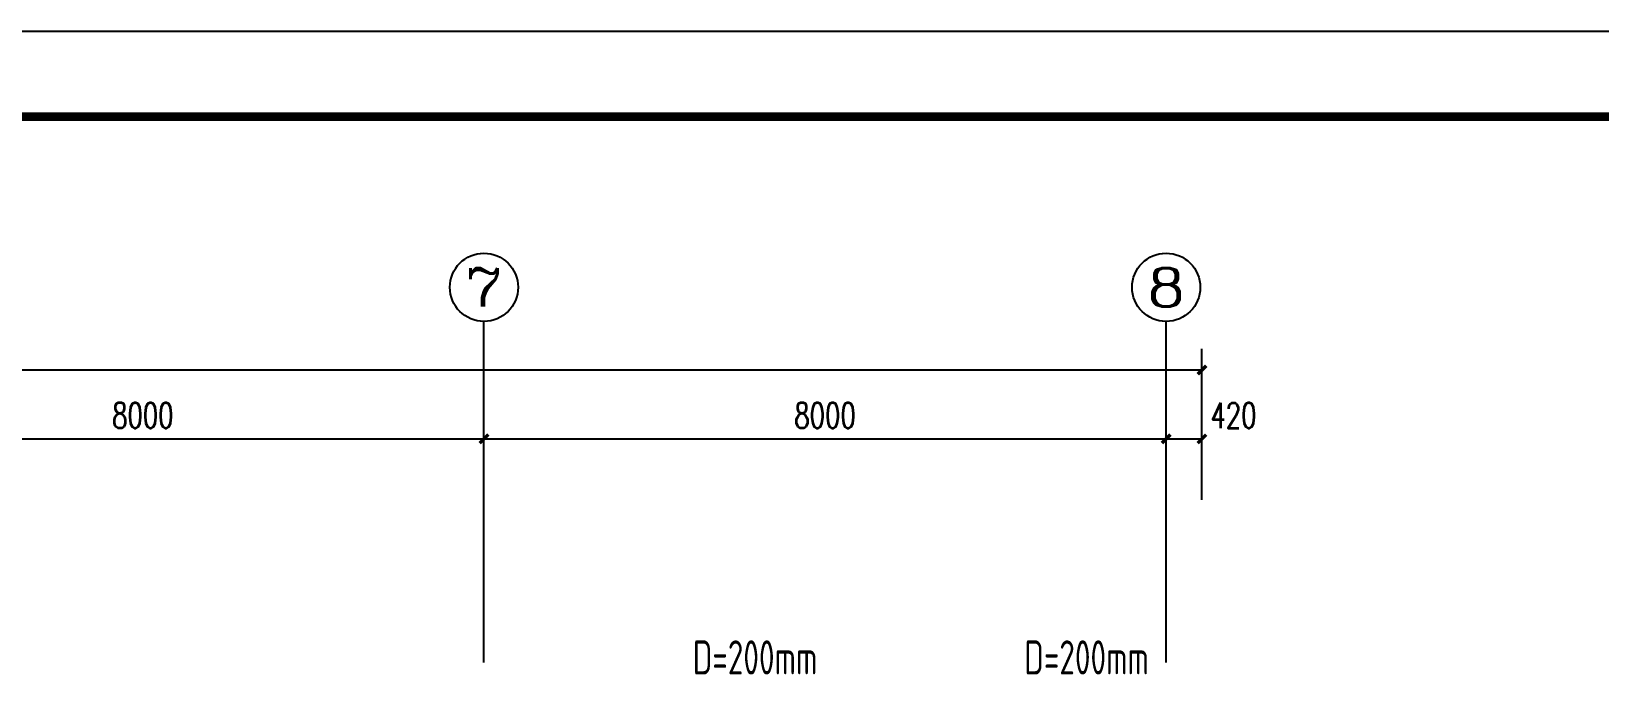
# Model space of a CAD drawing. Extents: x 2430460 to 2514560, y -608375 to -364775.
# Drawn here: x 2486174 to 2504566, y -495188 to -487575 of the extents above; entities that cross this region are included whole.
import ezdxf
from ezdxf.enums import TextEntityAlignment as Align

# ---------------------------------------------------------------- set-up
doc = ezdxf.new("R2010")
doc.units = 0
doc.header["$LTSCALE"] = 1000
doc.header["$MEASUREMENT"] = 0
for name, color, linetype in [('AXIS', 3, 'Continuous'), ('AXIS_TEXT', 7, 'Continuous'), ('PUB_DIM', 3, 'Continuous'), ('TK', 4, 'Continuous')]:
    doc.layers.add(name, color=color, linetype=linetype)
doc.styles.add('26#标准$0$TSSD_REIN', font='Tssdeng.shx', dxfattribs={"width": 0.7, "bigfont": 'tssdchn.shx'})
doc.styles.add('_TCH_AXIS', font='COMPLEX', dxfattribs={"bigfont": 'GBCBIG'})
doc.styles.add('_TCH_DIM_T3', font='SIMPLEX', dxfattribs={"width": 0.705882, "bigfont": 'GBCBIG'})
doc.styles.add('COMPLEX', font='COMPLEX')
doc.styles.add('HZTXT1', font='romans.shx', dxfattribs={"width": 0.7, "bigfont": 'GBHZFS.SHX'})
doc.styles.get("Standard").update_dxf_attribs({"font": 'gbenor.shx', "bigfont": 'gbcbig.shx'})
doc.dimstyles.new('_TCH_ARCH&&100', dxfattribs={"dimtxt": 297.5, "dimasz": 100, "dimexe": 250, "dimexo": 300, "dimgap": 126.25, "dimtad": 1, "dimdec": 0, "dimzin": 0, "dimdsep": 46, "dimtxsty": '_TCH_DIM_T3', "dimblk": 'ARCHTICK', "dimcen": 0.09, "dimclrt": 7, "dimazin": 2, "dimtfac": 1, "dimtdec": 0, "dimtix": 1, "dimtmove": 2, "dimatfit": 3, "dimfxl": 30, "dimtolj": 1, "dimtzin": 0, "dimarcsym": 0})

# ---------------------------------------------------------------- blocks, each defined once
blk = doc.blocks.new('_ArchTick')
at = {"color": 0, "linetype": 'ByBlock', "const_width": 0.4}
blk.add_lwpolyline([(-0.5, -0.5), (0.5, 0.5)], dxfattribs=at)
blk = doc.blocks.new('*D89')
at = {"layer": 'Defpoints', "color": 0, "transparency": 16777216}
for p in [(13499, 28087), (5499, 27070), (13499, 27070)]:
    blk.add_point(p, dxfattribs=at)
at = {"layer": 'PUB_DIM', "color": 0, "lineweight": -2, "transparency": 16777216}
for p, q in [((5499, 27370), (5499, 28337)), ((13499, 27370), (13499, 28337)), ((5499, 28087), (13499, 28087))]:
    blk.add_line(p, q, dxfattribs=at)
at = {"layer": 'PUB_DIM', "color": 0, "lineweight": -2, "transparency": 16777216, "xscale": 100, "yscale": 100, "zscale": 100, "rotation": 180}
blk.add_blockref('_ArchTick', (5499, 28087), dxfattribs=at)
at = {"layer": 'PUB_DIM', "color": 0, "lineweight": -2, "transparency": 16777216, "xscale": 100, "yscale": 100, "zscale": 100}
blk.add_blockref('_ArchTick', (13499, 28087), dxfattribs=at)
at = {"layer": 'PUB_DIM', "color": 7, "transparency": 16777216, "insert": (9499, 28362), "char_height": 297.5, "attachment_point": 5, "style": '_TCH_DIM_T3'}
blk.add_mtext('\\A1;8000', dxfattribs=at)
blk = doc.blocks.new('*D90')
at = {"layer": 'Defpoints', "color": 0, "transparency": 16777216}
for p in [(21499, 28087), (13499, 27070), (21499, 27070)]:
    blk.add_point(p, dxfattribs=at)
at = {"layer": 'PUB_DIM', "color": 0, "lineweight": -2, "transparency": 16777216}
for p, q in [((13499, 27370), (13499, 28337)), ((21499, 27370), (21499, 28337)), ((13499, 28087), (21499, 28087))]:
    blk.add_line(p, q, dxfattribs=at)
at = {"layer": 'PUB_DIM', "color": 0, "lineweight": -2, "transparency": 16777216, "xscale": 100, "yscale": 100, "zscale": 100, "rotation": 180}
blk.add_blockref('_ArchTick', (13499, 28087), dxfattribs=at)
at = {"layer": 'PUB_DIM', "color": 0, "lineweight": -2, "transparency": 16777216, "xscale": 100, "yscale": 100, "zscale": 100}
blk.add_blockref('_ArchTick', (21499, 28087), dxfattribs=at)
at = {"layer": 'PUB_DIM', "color": 7, "transparency": 16777216, "insert": (17499, 28362), "char_height": 297.5, "attachment_point": 5, "style": '_TCH_DIM_T3'}
blk.add_mtext('\\A1;8000', dxfattribs=at)
blk = doc.blocks.new('*D91')
at = {"layer": 'Defpoints', "color": 0, "transparency": 16777216}
for p in [(21919, 28087), (21499, 27070), (21919, 27070)]:
    blk.add_point(p, dxfattribs=at)
at = {"layer": 'PUB_DIM', "color": 0, "lineweight": -2, "transparency": 16777216}
for p, q in [((21499, 27370), (21499, 28337)), ((21919, 27370), (21919, 28337)), ((21499, 28087), (21919, 28087))]:
    blk.add_line(p, q, dxfattribs=at)
at = {"layer": 'PUB_DIM', "color": 0, "lineweight": -2, "transparency": 16777216, "xscale": 100, "yscale": 100, "zscale": 100, "rotation": 180}
blk.add_blockref('_ArchTick', (21499, 28087), dxfattribs=at)
at = {"layer": 'PUB_DIM', "color": 0, "lineweight": -2, "transparency": 16777216, "xscale": 100, "yscale": 100, "zscale": 100}
blk.add_blockref('_ArchTick', (21919, 28087), dxfattribs=at)
at = {"layer": 'PUB_DIM', "color": 7, "transparency": 16777216, "insert": (22289, 28362), "char_height": 297.5, "attachment_point": 5, "style": '_TCH_DIM_T3'}
blk.add_mtext('\\A1;420', dxfattribs=at)
blk = doc.blocks.new('*D92')
at = {"layer": 'Defpoints', "color": 0, "transparency": 16777216}
for p in [(21919, 28894), (-34921, 27851), (21919, 27851)]:
    blk.add_point(p, dxfattribs=at)
at = {"layer": 'PUB_DIM', "color": 0, "lineweight": -2, "transparency": 16777216}
for p, q in [((-34921, 28151), (-34921, 29144)), ((21919, 28151), (21919, 29144)), ((-34921, 28894), (21919, 28894))]:
    blk.add_line(p, q, dxfattribs=at)
at = {"layer": 'PUB_DIM', "color": 0, "lineweight": -2, "transparency": 16777216, "xscale": 100, "yscale": 100, "zscale": 100, "rotation": 180}
blk.add_blockref('_ArchTick', (-34921, 28894), dxfattribs=at)
at = {"layer": 'PUB_DIM', "color": 0, "lineweight": -2, "transparency": 16777216, "xscale": 100, "yscale": 100, "zscale": 100}
blk.add_blockref('_ArchTick', (21919, 28894), dxfattribs=at)
at = {"layer": 'PUB_DIM', "color": 7, "transparency": 16777216, "insert": (-6501, 29169), "char_height": 297.5, "attachment_point": 5, "style": '_TCH_DIM_T3'}
blk.add_mtext('\\A1;56840', dxfattribs=at)
blk = doc.blocks.new('*D200')
at = {"layer": 'Defpoints', "color": 0, "transparency": 16777216}
for p in [(13499, 28087), (5499, 27070), (13499, 27070)]:
    blk.add_point(p, dxfattribs=at)
at = {"layer": 'PUB_DIM', "color": 0, "lineweight": -2, "transparency": 16777216}
for p, q in [((5499, 27370), (5499, 28337)), ((13499, 27370), (13499, 28337)), ((5499, 28087), (13499, 28087))]:
    blk.add_line(p, q, dxfattribs=at)
at = {"layer": 'PUB_DIM', "color": 0, "lineweight": -2, "transparency": 16777216, "xscale": 100, "yscale": 100, "zscale": 100, "rotation": 180}
blk.add_blockref('_ArchTick', (5499, 28087), dxfattribs=at)
at = {"layer": 'PUB_DIM', "color": 0, "lineweight": -2, "transparency": 16777216, "xscale": 100, "yscale": 100, "zscale": 100}
blk.add_blockref('_ArchTick', (13499, 28087), dxfattribs=at)
at = {"layer": 'PUB_DIM', "color": 7, "transparency": 16777216, "insert": (9499, 28362), "char_height": 297.5, "attachment_point": 5, "style": '_TCH_DIM_T3'}
blk.add_mtext('\\A1;8000', dxfattribs=at)
blk = doc.blocks.new('*D201')
at = {"layer": 'Defpoints', "color": 0, "transparency": 16777216}
for p in [(21499, 28087), (13499, 27070), (21499, 27070)]:
    blk.add_point(p, dxfattribs=at)
at = {"layer": 'PUB_DIM', "color": 0, "lineweight": -2, "transparency": 16777216}
for p, q in [((13499, 27370), (13499, 28337)), ((21499, 27370), (21499, 28337)), ((13499, 28087), (21499, 28087))]:
    blk.add_line(p, q, dxfattribs=at)
at = {"layer": 'PUB_DIM', "color": 0, "lineweight": -2, "transparency": 16777216, "xscale": 100, "yscale": 100, "zscale": 100, "rotation": 180}
blk.add_blockref('_ArchTick', (13499, 28087), dxfattribs=at)
at = {"layer": 'PUB_DIM', "color": 0, "lineweight": -2, "transparency": 16777216, "xscale": 100, "yscale": 100, "zscale": 100}
blk.add_blockref('_ArchTick', (21499, 28087), dxfattribs=at)
at = {"layer": 'PUB_DIM', "color": 7, "transparency": 16777216, "insert": (17499, 28362), "char_height": 297.5, "attachment_point": 5, "style": '_TCH_DIM_T3'}
blk.add_mtext('\\A1;8000', dxfattribs=at)
blk = doc.blocks.new('*D202')
at = {"layer": 'Defpoints', "color": 0, "transparency": 16777216}
for p in [(21919, 28087), (21499, 27070), (21919, 27070)]:
    blk.add_point(p, dxfattribs=at)
at = {"layer": 'PUB_DIM', "color": 0, "lineweight": -2, "transparency": 16777216}
for p, q in [((21499, 27370), (21499, 28337)), ((21919, 27370), (21919, 28337)), ((21499, 28087), (21919, 28087))]:
    blk.add_line(p, q, dxfattribs=at)
at = {"layer": 'PUB_DIM', "color": 0, "lineweight": -2, "transparency": 16777216, "xscale": 100, "yscale": 100, "zscale": 100, "rotation": 180}
blk.add_blockref('_ArchTick', (21499, 28087), dxfattribs=at)
at = {"layer": 'PUB_DIM', "color": 0, "lineweight": -2, "transparency": 16777216, "xscale": 100, "yscale": 100, "zscale": 100}
blk.add_blockref('_ArchTick', (21919, 28087), dxfattribs=at)
at = {"layer": 'PUB_DIM', "color": 7, "transparency": 16777216, "insert": (22289, 28362), "char_height": 297.5, "attachment_point": 5, "style": '_TCH_DIM_T3'}
blk.add_mtext('\\A1;420', dxfattribs=at)
blk = doc.blocks.new('*D203')
at = {"layer": 'Defpoints', "color": 0, "transparency": 16777216}
for p in [(21919, 28894), (-34921, 27851), (21919, 27851)]:
    blk.add_point(p, dxfattribs=at)
at = {"layer": 'PUB_DIM', "color": 0, "lineweight": -2, "transparency": 16777216}
for p, q in [((-34921, 28151), (-34921, 29144)), ((21919, 28151), (21919, 29144)), ((-34921, 28894), (21919, 28894))]:
    blk.add_line(p, q, dxfattribs=at)
at = {"layer": 'PUB_DIM', "color": 0, "lineweight": -2, "transparency": 16777216, "xscale": 100, "yscale": 100, "zscale": 100, "rotation": 180}
blk.add_blockref('_ArchTick', (-34921, 28894), dxfattribs=at)
at = {"layer": 'PUB_DIM', "color": 0, "lineweight": -2, "transparency": 16777216, "xscale": 100, "yscale": 100, "zscale": 100}
blk.add_blockref('_ArchTick', (21919, 28894), dxfattribs=at)
at = {"layer": 'PUB_DIM', "color": 7, "transparency": 16777216, "insert": (-6501, 29169), "char_height": 297.5, "attachment_point": 5, "style": '_TCH_DIM_T3'}
blk.add_mtext('\\A1;56840', dxfattribs=at)
blk = doc.blocks.new('*D311')
at = {"layer": 'Defpoints', "color": 0, "transparency": 16777216}
for p in [(13499, 28087), (5499, 27070), (13499, 27070)]:
    blk.add_point(p, dxfattribs=at)
at = {"layer": 'PUB_DIM', "color": 0, "lineweight": -2, "transparency": 16777216}
for p, q in [((5499, 27370), (5499, 28337)), ((13499, 27370), (13499, 28337)), ((5499, 28087), (13499, 28087))]:
    blk.add_line(p, q, dxfattribs=at)
at = {"layer": 'PUB_DIM', "color": 0, "lineweight": -2, "transparency": 16777216, "xscale": 100, "yscale": 100, "zscale": 100, "rotation": 180}
blk.add_blockref('_ArchTick', (5499, 28087), dxfattribs=at)
at = {"layer": 'PUB_DIM', "color": 0, "lineweight": -2, "transparency": 16777216, "xscale": 100, "yscale": 100, "zscale": 100}
blk.add_blockref('_ArchTick', (13499, 28087), dxfattribs=at)
at = {"layer": 'PUB_DIM', "color": 7, "transparency": 16777216, "insert": (9499, 28362), "char_height": 297.5, "attachment_point": 5, "style": '_TCH_DIM_T3'}
blk.add_mtext('\\A1;8000', dxfattribs=at)
blk = doc.blocks.new('*D312')
at = {"layer": 'Defpoints', "color": 0, "transparency": 16777216}
for p in [(21499, 28087), (13499, 27070), (21499, 27070)]:
    blk.add_point(p, dxfattribs=at)
at = {"layer": 'PUB_DIM', "color": 0, "lineweight": -2, "transparency": 16777216}
for p, q in [((13499, 27370), (13499, 28337)), ((21499, 27370), (21499, 28337)), ((13499, 28087), (21499, 28087))]:
    blk.add_line(p, q, dxfattribs=at)
at = {"layer": 'PUB_DIM', "color": 0, "lineweight": -2, "transparency": 16777216, "xscale": 100, "yscale": 100, "zscale": 100, "rotation": 180}
blk.add_blockref('_ArchTick', (13499, 28087), dxfattribs=at)
at = {"layer": 'PUB_DIM', "color": 0, "lineweight": -2, "transparency": 16777216, "xscale": 100, "yscale": 100, "zscale": 100}
blk.add_blockref('_ArchTick', (21499, 28087), dxfattribs=at)
at = {"layer": 'PUB_DIM', "color": 7, "transparency": 16777216, "insert": (17499, 28362), "char_height": 297.5, "attachment_point": 5, "style": '_TCH_DIM_T3'}
blk.add_mtext('\\A1;8000', dxfattribs=at)
blk = doc.blocks.new('*D313')
at = {"layer": 'Defpoints', "color": 0, "transparency": 16777216}
for p in [(21919, 28087), (21499, 27070), (21919, 27070)]:
    blk.add_point(p, dxfattribs=at)
at = {"layer": 'PUB_DIM', "color": 0, "lineweight": -2, "transparency": 16777216}
for p, q in [((21499, 27370), (21499, 28337)), ((21919, 27370), (21919, 28337)), ((21499, 28087), (21919, 28087))]:
    blk.add_line(p, q, dxfattribs=at)
at = {"layer": 'PUB_DIM', "color": 0, "lineweight": -2, "transparency": 16777216, "xscale": 100, "yscale": 100, "zscale": 100, "rotation": 180}
blk.add_blockref('_ArchTick', (21499, 28087), dxfattribs=at)
at = {"layer": 'PUB_DIM', "color": 0, "lineweight": -2, "transparency": 16777216, "xscale": 100, "yscale": 100, "zscale": 100}
blk.add_blockref('_ArchTick', (21919, 28087), dxfattribs=at)
at = {"layer": 'PUB_DIM', "color": 7, "transparency": 16777216, "insert": (22289, 28362), "char_height": 297.5, "attachment_point": 5, "style": '_TCH_DIM_T3'}
blk.add_mtext('\\A1;420', dxfattribs=at)
blk = doc.blocks.new('*D314')
at = {"layer": 'Defpoints', "color": 0, "transparency": 16777216}
for p in [(21919, 28894), (-34921, 27851), (21919, 27851)]:
    blk.add_point(p, dxfattribs=at)
at = {"layer": 'PUB_DIM', "color": 0, "lineweight": -2, "transparency": 16777216}
for p, q in [((-34921, 28151), (-34921, 29144)), ((21919, 28151), (21919, 29144)), ((-34921, 28894), (21919, 28894))]:
    blk.add_line(p, q, dxfattribs=at)
at = {"layer": 'PUB_DIM', "color": 0, "lineweight": -2, "transparency": 16777216, "xscale": 100, "yscale": 100, "zscale": 100, "rotation": 180}
blk.add_blockref('_ArchTick', (-34921, 28894), dxfattribs=at)
at = {"layer": 'PUB_DIM', "color": 0, "lineweight": -2, "transparency": 16777216, "xscale": 100, "yscale": 100, "zscale": 100}
blk.add_blockref('_ArchTick', (21919, 28894), dxfattribs=at)
at = {"layer": 'PUB_DIM', "color": 7, "transparency": 16777216, "insert": (-6501, 29169), "char_height": 297.5, "attachment_point": 5, "style": '_TCH_DIM_T3'}
blk.add_mtext('\\A1;56840', dxfattribs=at)
blk = doc.blocks.new('*D495')
at = {"layer": 'Defpoints', "color": 0, "transparency": 16777216}
for p in [(13499, 28087), (5499, 27070), (13499, 27070)]:
    blk.add_point(p, dxfattribs=at)
at = {"layer": 'PUB_DIM', "color": 0, "lineweight": -2, "transparency": 16777216}
for p, q in [((5499, 27370), (5499, 28337)), ((13499, 27370), (13499, 28337)), ((5499, 28087), (13499, 28087))]:
    blk.add_line(p, q, dxfattribs=at)
at = {"layer": 'PUB_DIM', "color": 0, "lineweight": -2, "transparency": 16777216, "xscale": 100, "yscale": 100, "zscale": 100, "rotation": 180}
blk.add_blockref('_ArchTick', (5499, 28087), dxfattribs=at)
at = {"layer": 'PUB_DIM', "color": 0, "lineweight": -2, "transparency": 16777216, "xscale": 100, "yscale": 100, "zscale": 100}
blk.add_blockref('_ArchTick', (13499, 28087), dxfattribs=at)
at = {"layer": 'PUB_DIM', "color": 7, "transparency": 16777216, "insert": (9499, 28362), "char_height": 297.5, "attachment_point": 5, "style": '_TCH_DIM_T3'}
blk.add_mtext('\\A1;8000', dxfattribs=at)
blk = doc.blocks.new('*D496')
at = {"layer": 'Defpoints', "color": 0, "transparency": 16777216}
for p in [(21499, 28087), (13499, 27070), (21499, 27070)]:
    blk.add_point(p, dxfattribs=at)
at = {"layer": 'PUB_DIM', "color": 0, "lineweight": -2, "transparency": 16777216}
for p, q in [((13499, 27370), (13499, 28337)), ((21499, 27370), (21499, 28337)), ((13499, 28087), (21499, 28087))]:
    blk.add_line(p, q, dxfattribs=at)
at = {"layer": 'PUB_DIM', "color": 0, "lineweight": -2, "transparency": 16777216, "xscale": 100, "yscale": 100, "zscale": 100, "rotation": 180}
blk.add_blockref('_ArchTick', (13499, 28087), dxfattribs=at)
at = {"layer": 'PUB_DIM', "color": 0, "lineweight": -2, "transparency": 16777216, "xscale": 100, "yscale": 100, "zscale": 100}
blk.add_blockref('_ArchTick', (21499, 28087), dxfattribs=at)
at = {"layer": 'PUB_DIM', "color": 7, "transparency": 16777216, "insert": (17499, 28362), "char_height": 297.5, "attachment_point": 5, "style": '_TCH_DIM_T3'}
blk.add_mtext('\\A1;8000', dxfattribs=at)
blk = doc.blocks.new('*D497')
at = {"layer": 'Defpoints', "color": 0, "transparency": 16777216}
for p in [(21919, 28087), (21499, 27070), (21919, 27070)]:
    blk.add_point(p, dxfattribs=at)
at = {"layer": 'PUB_DIM', "color": 0, "lineweight": -2, "transparency": 16777216}
for p, q in [((21499, 27370), (21499, 28337)), ((21919, 27370), (21919, 28337)), ((21499, 28087), (21919, 28087))]:
    blk.add_line(p, q, dxfattribs=at)
at = {"layer": 'PUB_DIM', "color": 0, "lineweight": -2, "transparency": 16777216, "xscale": 100, "yscale": 100, "zscale": 100, "rotation": 180}
blk.add_blockref('_ArchTick', (21499, 28087), dxfattribs=at)
at = {"layer": 'PUB_DIM', "color": 0, "lineweight": -2, "transparency": 16777216, "xscale": 100, "yscale": 100, "zscale": 100}
blk.add_blockref('_ArchTick', (21919, 28087), dxfattribs=at)
at = {"layer": 'PUB_DIM', "color": 7, "transparency": 16777216, "insert": (22289, 28362), "char_height": 297.5, "attachment_point": 5, "style": '_TCH_DIM_T3'}
blk.add_mtext('\\A1;420', dxfattribs=at)
blk = doc.blocks.new('*D498')
at = {"layer": 'Defpoints', "color": 0, "transparency": 16777216}
for p in [(21919, 28894), (-34921, 27851), (21919, 27851)]:
    blk.add_point(p, dxfattribs=at)
at = {"layer": 'PUB_DIM', "color": 0, "lineweight": -2, "transparency": 16777216}
for p, q in [((-34921, 28151), (-34921, 29144)), ((21919, 28151), (21919, 29144)), ((-34921, 28894), (21919, 28894))]:
    blk.add_line(p, q, dxfattribs=at)
at = {"layer": 'PUB_DIM', "color": 0, "lineweight": -2, "transparency": 16777216, "xscale": 100, "yscale": 100, "zscale": 100, "rotation": 180}
blk.add_blockref('_ArchTick', (-34921, 28894), dxfattribs=at)
at = {"layer": 'PUB_DIM', "color": 0, "lineweight": -2, "transparency": 16777216, "xscale": 100, "yscale": 100, "zscale": 100}
blk.add_blockref('_ArchTick', (21919, 28894), dxfattribs=at)
at = {"layer": 'PUB_DIM', "color": 7, "transparency": 16777216, "insert": (-6501, 29169), "char_height": 297.5, "attachment_point": 5, "style": '_TCH_DIM_T3'}
blk.add_mtext('\\A1;56840', dxfattribs=at)
blk = doc.blocks.new('_AXISO')
blk.add_circle((0, 0), 0.5)
at = {"layer": 'AXIS_TEXT', "style": 'COMPLEX', "width": 1.041667}
blk.add_attdef('A', text='', height=0.56, dxfattribs=at).set_placement((-0.25, -0.28), (0.25, -0.28), align=Align.FIT)
blk = doc.blocks.new('*U544')
at = {"color": 3}
blk.add_lwpolyline([(-84100, 0), (0, 0), (0, 59400), (-84100, 59400)], close=True, dxfattribs=at)
at = {"color": 3, "const_width": 100}
blk.add_lwpolyline([(-81600, 1000), (-1000, 1000), (-1000, 58400), (-81600, 58400)], close=True, dxfattribs=at)
at = {"layer": 'TK', "color": 4, "style": 'HZTXT1'}
for tag, height, width, p in [('项目负责1', 400, 0.6, (-4500, 19196)), ('项目负责2', 400, 0.6, (-4500, 18296)), ('专责', 400, 0.6, (-4500, 17396)), ('审定', 400, 0.6, (-4500, 16496)), ('审核', 400, 0.6, (-4500, 15596)), ('校对', 400, 0.6, (-4500, 14696)), ('设计', 400, 0.6, (-4500, 13796)), ('绘图', 400, 0.6, (-4500, 12896)), ('建设单位', 450, 0.6, (-4500, 11050)), ('工号', 400, 0.5, (-5501, 3507)), ('版次', 400, 0.7, (-2138, 3498)), ('阶段', 400, 0.7, (-2138, 2498)), ('比例', 400, 0.7, (-5491, 1513)), ('日期', 400, 0.7, (-2138, 1498))]:
    blk.add_attdef(tag, text='', height=height, dxfattribs=dict(at, width=width)).set_placement(p, align=Align.MIDDLE)
at = {"layer": 'TK', "color": 1, "lineweight": -3, "style": 'HZTXT1', "width": 0.6}
blk.add_attdef('工程名称', text='', height=450, dxfattribs=at).set_placement((-4500, 9050), align=Align.MIDDLE)
at = {"layer": 'TK', "color": 4, "lineweight": -3, "style": 'HZTXT1', "width": 0.6}
blk.add_attdef('子项名称', text='', height=450, dxfattribs=at).set_placement((-4500, 7050), align=Align.MIDDLE)
at = {"layer": 'TK', "color": 1, "lineweight": -3, "width": 0.6, "flags": 104}
blk.add_attdef('图名', text='', height=400, dxfattribs=at).set_placement((-4558, 4958), align=Align.MIDDLE_CENTER)
at = {"layer": 'TK', "color": 1, "style": 'HZTXT1', "width": 0.7}
blk.add_attdef('图号', text='', height=400, dxfattribs=at).set_placement((-5491, 2513), align=Align.MIDDLE)
blk = doc.blocks.new('A$C67117B41')
at = {"layer": 'AXIS'}
for p, q in [((13499.1, 25463.5), (13499.1, 29463.5)), ((21499.1, 25463.5), (21499.1, 29463.5))]:
    blk.add_line(p, q, dxfattribs=at)
ref = blk.add_blockref('_AXISO', (13499.1, 29863.5), dxfattribs=dict(at, xscale=800, yscale=800, zscale=800))
ref.add_attrib('A', '7', dxfattribs={"layer": 'AXIS_TEXT', "height": 452.5, "style": '_TCH_AXIS', "width": 1.5}).set_placement((13272.9, 29637.3), (13725.4, 29637.3), align=Align.FIT)
ref = blk.add_blockref('_AXISO', (21499.1, 29863.5), dxfattribs=dict(at, xscale=800, yscale=800, zscale=800))
ref.add_attrib('A', '8', dxfattribs={"layer": 'AXIS_TEXT', "height": 452.5, "style": '_TCH_AXIS', "width": 1.5}).set_placement((21272.9, 29637.3), (21725.4, 29637.3), align=Align.FIT)
at = {"layer": 'PUB_DIM'}
for p1, p2, distance, picture, middle in [((-34920.9, 27851), (21919.1, 27851), 1042.6, '*D92', (-6500.9, 29168.6)), ((-34920.9, 27851), (21919.1, 27851), 1042.6, '*D203', (-6500.9, 29168.6)), ((-34920.9, 27851), (21919.1, 27851), 1042.6, '*D314', (-6500.9, 29168.6)), ((-34920.9, 27851), (21919.1, 27851), 1042.6, '*D498', (-6500.9, 29168.6)), ((5499.1, 27069.7), (13499.1, 27069.7), 1017, '*D89', (9499.1, 28361.7)), ((5499.1, 27069.7), (13499.1, 27069.7), 1017, '*D200', (9499.1, 28361.7)), ((5499.1, 27069.7), (13499.1, 27069.7), 1017, '*D311', (9499.1, 28361.7)), ((5499.1, 27069.7), (13499.1, 27069.7), 1017, '*D495', (9499.1, 28361.7)), ((13499.1, 27069.7), (21499.1, 27069.7), 1017, '*D90', (17499.1, 28361.7)), ((13499.1, 27069.7), (21499.1, 27069.7), 1017, '*D201', (17499.1, 28361.7)), ((13499.1, 27069.7), (21499.1, 27069.7), 1017, '*D312', (17499.1, 28361.7)), ((13499.1, 27069.7), (21499.1, 27069.7), 1017, '*D496', (17499.1, 28361.7))]:
    dim = blk.add_aligned_dim(p1=p1, p2=p2, distance=distance, dimstyle='_TCH_ARCH&&100', dxfattribs=at)
    dim.commit()
    dim.dimension.update_dxf_attribs({"geometry": picture, "text_midpoint": middle})
for picture in ['*D91', '*D202', '*D313', '*D497']:
    dim = blk.add_linear_dim(base=(21919.1, 28086.7), p1=(21499.1, 27069.7), p2=(21919.1, 27069.7), angle=0, dimstyle='_TCH_ARCH&&100', dxfattribs=at)
    dim.commit()
    dim.dimension.update_dxf_attribs({"geometry": picture, "text_midpoint": (22289.1, 28361.7), "dimtype": 129})

msp = doc.modelspace()

# ---------------------------------------------------------------- block references
for name, p in [('*U544', (2514560.4, -546974.9)), ('A$C67117B41', (2477982.9, -520439.4))]:
    msp.add_blockref(name, p)

# ---------------------------------------------------------------- texts
at = {"char_height": 400, "width": 1509.222, "attachment_point": 7, "style": '26#标准$0$TSSD_REIN'}
for insert in [(2493929.8, -495115.6), (2497817.9, -495115.6)]:
    msp.add_mtext('D=200mm', dxfattribs=dict(at, insert=insert))

doc.saveas('drawing.dxf')
